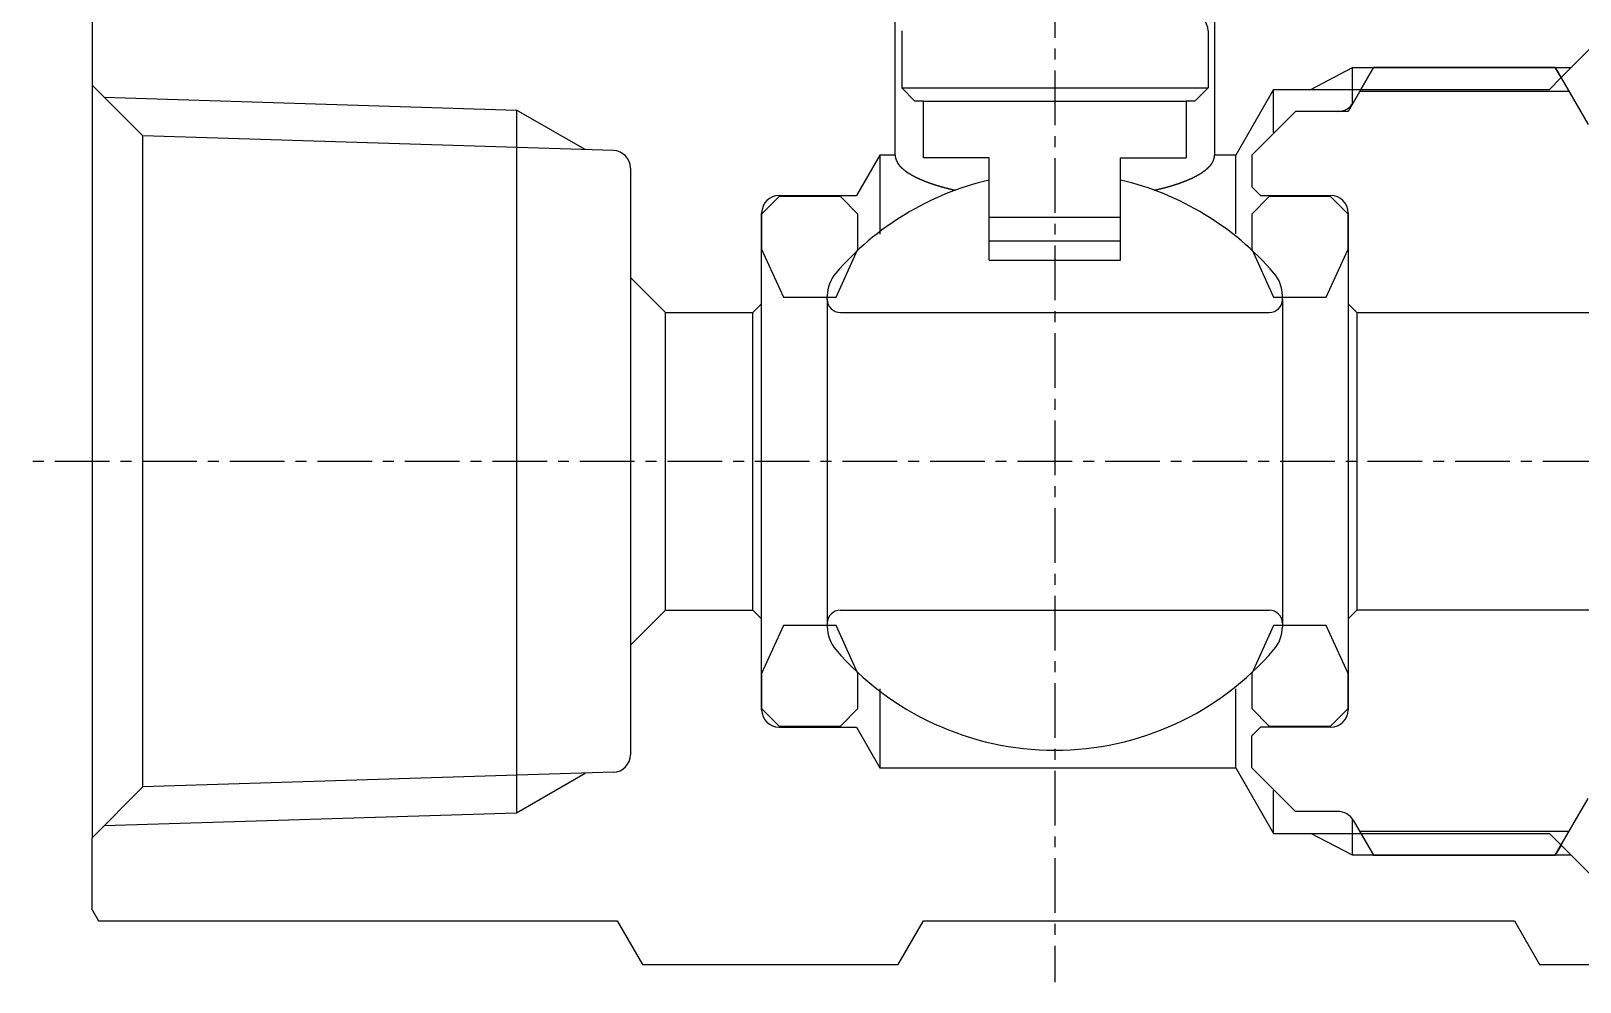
# Model space of a CAD drawing. Extents: x 112 to 170, y 97 to 229.
# Drawn here: x 114.58 to 149.97, y 135.58 to 157.31 of the extents above; entities that cross this region are included whole.
import ezdxf

# ---------------------------------------------------------------- set-up
doc = ezdxf.new("R2010")
doc.units = 0
doc.linetypes.add('CENTER', pattern=[2, 1.25, -0.25, 0.25, -0.25])
doc.layers.get('0').update_dxf_attribs({"linetype": 'CONTINUOUS'})
doc.layers.add('CENTER', color=1, linetype='CENTER')

msp = doc.modelspace()

# ---------------------------------------------------------------- linework, layer by layer
at = {"color": 7, "linetype": 'CONTINUOUS'}
for p, q in [((115.974, 157.724), (115.974, 156.074)), ((134.324, 154.474), (134.324, 157.574)), ((141.624, 157.574), (141.624, 154.474)), ((134.474, 157.308), (134.474, 156.008)), ((141.474, 157.308), (141.474, 156.008)), ((149.542, 156.242), (150.274, 156.974)), ((144.773, 155.674), (144.773, 156.474)), ((145.255, 156.474), (144.79, 155.669)), ((144.967, 155.975), (145.255, 156.474)), ((149.408, 156.474), (145.255, 156.474)), ((145.255, 156.474), (149.408, 156.474)), ((149.408, 156.474), (150.159, 155.174)), ((149.542, 156.242), (149.408, 156.474)), ((149.275, 155.975), (149.542, 156.242)), ((115.974, 156.074), (115.974, 138.874)), ((117.136, 154.912), (115.974, 156.074)), ((134.474, 156.008), (141.474, 156.008)), ((134.474, 156.008), (134.774, 155.708)), ((141.474, 156.008), (141.174, 155.708)), ((142.974, 155.975), (142.108, 154.474)), ((142.974, 155.975), (144.967, 155.975)), ((142.974, 154.992), (142.974, 155.975)), ((149.725, 155.925), (144.938, 155.925)), ((144.967, 155.975), (149.275, 155.975)), ((125.674, 155.502), (125.674, 139.446)), ((134.974, 155.708), (134.774, 155.708)), ((134.974, 155.708), (140.974, 155.708)), ((134.974, 154.408), (134.974, 155.708)), ((140.974, 155.708), (140.974, 154.408)), ((141.174, 155.708), (140.974, 155.708)), ((143.474, 155.469), (142.474, 154.469)), ((144.444, 155.469), (143.474, 155.469)), ((144.674, 155.469), (144.444, 155.469)), ((144.79, 155.669), (144.674, 155.469)), ((117.136, 140.035), (117.136, 154.912)), ((127.887, 154.576), (117.136, 154.912)), ((133.974, 154.474), (133.44, 153.549)), ((133.974, 154.474), (133.44, 153.549)), ((133.974, 154.474), (133.974, 152.669)), ((134.324, 154.474), (133.974, 154.474)), ((136.474, 154.408), (134.974, 154.408)), ((136.474, 152.508), (136.474, 154.408)), ((139.474, 152.508), (139.474, 154.408)), ((139.474, 154.408), (140.974, 154.408)), ((142.108, 154.474), (141.624, 154.474)), ((142.108, 152.672), (142.108, 154.474)), ((142.474, 154.469), (142.474, 153.749)), ((128.274, 154.177), (128.274, 151.674)), ((136.474, 152.074), (136.474, 153.901)), ((139.474, 152.074), (139.474, 153.901)), ((142.674, 153.549), (142.474, 153.749)), ((131.274, 153.124), (131.674, 153.524)), ((131.674, 153.549), (133.44, 153.549)), ((133.074, 153.524), (131.674, 153.524)), ((133.074, 153.524), (133.474, 153.124)), ((142.474, 153.124), (142.874, 153.524)), ((142.674, 153.549), (144.274, 153.549)), ((144.274, 153.524), (142.874, 153.524)), ((144.274, 153.524), (144.674, 153.124)), ((131.274, 151.074), (131.274, 153.149)), ((131.274, 153.124), (131.274, 152.324)), ((133.474, 152.324), (133.474, 153.124)), ((136.474, 153.054), (139.474, 153.054)), ((142.474, 153.124), (142.474, 152.324)), ((144.674, 153.149), (144.674, 151.074)), ((144.674, 152.324), (144.674, 153.124)), ((131.274, 152.324), (131.774, 151.224)), ((132.974, 151.224), (133.474, 152.324)), ((139.474, 152.508), (136.474, 152.508)), ((142.474, 152.324), (142.974, 151.224)), ((144.174, 151.224), (144.674, 152.324)), ((136.474, 152.074), (139.474, 152.074)), ((128.274, 151.674), (128.274, 143.274)), ((128.274, 151.674), (129.074, 150.874)), ((131.774, 151.224), (132.974, 151.224)), ((132.774, 151.174), (132.774, 151.253)), ((132.774, 151.174), (132.774, 143.774)), ((142.974, 151.224), (144.174, 151.224)), ((143.174, 151.174), (143.174, 151.253)), ((143.174, 151.174), (143.174, 143.695)), ((129.074, 144.074), (129.074, 150.874)), ((129.074, 150.874), (131.074, 150.874)), ((131.074, 150.874), (131.274, 151.074)), ((131.074, 144.074), (131.074, 150.874)), ((131.274, 143.874), (131.274, 151.074)), ((133.074, 150.874), (142.874, 150.874)), ((144.674, 151.074), (144.674, 143.874)), ((144.874, 150.874), (144.674, 151.074)), ((144.874, 150.874), (155.374, 150.874)), ((144.874, 150.874), (144.874, 144.074)), ((128.274, 143.274), (129.074, 144.074)), ((129.074, 144.074), (131.074, 144.074)), ((131.274, 143.874), (131.074, 144.074)), ((133.074, 144.074), (142.874, 144.074)), ((144.874, 144.074), (144.674, 143.874)), ((155.374, 144.074), (144.874, 144.074)), ((131.274, 141.799), (131.274, 143.874)), ((131.774, 143.724), (131.274, 142.624)), ((132.974, 143.724), (131.774, 143.724)), ((132.774, 143.774), (132.774, 143.695)), ((133.474, 142.624), (132.974, 143.724)), ((142.974, 143.724), (142.474, 142.624)), ((144.174, 143.724), (142.974, 143.724)), ((143.174, 143.774), (143.174, 143.695)), ((144.674, 142.624), (144.174, 143.724)), ((144.674, 143.874), (144.674, 141.799)), ((128.274, 143.274), (128.274, 140.771)), ((131.274, 142.624), (131.274, 141.824)), ((133.474, 141.824), (133.474, 142.624)), ((142.474, 142.624), (142.474, 141.824)), ((144.674, 141.824), (144.674, 142.624)), ((133.974, 142.278), (133.974, 140.474)), ((142.108, 140.474), (142.108, 142.276)), ((131.674, 141.424), (131.274, 141.824)), ((133.474, 141.824), (133.074, 141.424)), ((142.874, 141.424), (142.474, 141.824)), ((144.674, 141.824), (144.274, 141.424)), ((131.674, 141.424), (133.074, 141.424)), ((131.674, 141.399), (133.44, 141.399)), ((133.44, 141.399), (133.974, 140.474)), ((142.674, 141.399), (142.474, 141.199)), ((144.274, 141.399), (142.674, 141.399)), ((142.874, 141.424), (144.274, 141.424)), ((142.474, 140.474), (142.474, 141.199)), ((127.887, 140.371), (117.136, 140.035)), ((133.974, 140.474), (142.108, 140.474)), ((142.108, 140.474), (142.974, 138.973)), ((143.474, 139.474), (142.474, 140.474)), ((115.974, 138.874), (117.136, 140.035)), ((142.974, 138.973), (142.974, 139.955)), ((144.444, 139.474), (143.474, 139.474)), ((149.408, 138.474), (150.159, 139.774)), ((144.773, 138.474), (144.773, 139.274)), ((144.79, 139.274), (145.252, 138.474)), ((115.974, 137.224), (115.974, 138.874)), ((142.974, 138.973), (144.964, 138.973)), ((144.935, 139.023), (149.725, 139.023)), ((144.964, 138.973), (149.275, 138.973)), ((144.964, 138.973), (145.252, 138.474)), ((149.542, 138.706), (149.275, 138.973)), ((145.252, 138.474), (149.408, 138.474)), ((149.408, 138.474), (145.252, 138.474)), ((149.542, 138.706), (149.408, 138.474)), ((150.274, 137.974), (149.542, 138.706)), ((115.974, 137.224), (116.119, 136.974)), ((116.119, 136.974), (127.974, 136.974)), ((127.974, 136.974), (128.552, 135.974)), ((134.397, 135.974), (134.974, 136.974)), ((134.974, 136.974), (148.474, 136.974)), ((148.474, 136.974), (149.052, 135.974)), ((128.552, 135.974), (134.397, 135.974)), ((149.052, 135.974), (153.174, 135.974))]:
    msp.add_line(p, q, dxfattribs=at)
at = {"color": 3, "linetype": 'CONTINUOUS'}
for p, q in [((143.822, 155.975), (144.773, 156.474)), ((144.773, 156.474), (145.255, 156.474)), ((149.408, 156.474), (149.774, 156.474)), ((116.252, 155.796), (125.674, 155.502)), ((127.242, 154.597), (125.674, 155.502)), ((125.674, 139.446), (127.242, 140.351)), ((116.252, 139.151), (125.674, 139.446)), ((144.773, 138.474), (143.822, 138.973)), ((145.252, 138.474), (144.773, 138.474)), ((149.774, 138.474), (149.408, 138.474))]:
    msp.add_line(p, q, dxfattribs=at)
at = {"color": 7}
for points in [[(134.324, 154.474, 0), (134.324, 154.47, 0), (134.325, 154.467, 0), (134.325, 154.463, 0), (134.325, 154.46, 0), (134.325, 154.456, 0), (134.326, 154.453, 0), (134.326, 154.449, 0), (134.326, 154.446, 0), (134.327, 154.442, 0), (134.327, 154.439, 0), (134.328, 154.435, 0), (134.328, 154.432, 0), (134.329, 154.428, 0), (134.329, 154.425, 0), (134.33, 154.421, 0), (134.33, 154.418, 0), (134.331, 154.415, 0), (134.332, 154.411, 0), (134.333, 154.408, 0), (134.333, 154.404, 0), (134.334, 154.401, 0), (134.335, 154.398, 0), (134.336, 154.394, 0), (134.337, 154.391, 0), (134.338, 154.387, 0), (134.339, 154.384, 0), (134.34, 154.381, 0), (134.341, 154.377, 0), (134.343, 154.374, 0), (134.344, 154.371, 0), (134.345, 154.367, 0), (134.346, 154.364, 0), (134.347, 154.361, 0), (134.349, 154.358, 0), (134.35, 154.354, 0), (134.351, 154.351, 0), (134.353, 154.348, 0), (134.354, 154.344, 0), (134.355, 154.341, 0), (134.357, 154.338, 0), (134.358, 154.335, 0), (134.36, 154.332, 0), (134.361, 154.328, 0), (134.363, 154.325, 0), (134.364, 154.322, 0), (134.366, 154.319, 0), (134.367, 154.316, 0), (134.369, 154.313, 0), (134.371, 154.31, 0), (134.372, 154.306, 0), (134.374, 154.303, 0), (134.376, 154.3, 0), (134.377, 154.297, 0), (134.379, 154.294, 0), (134.381, 154.291, 0), (134.383, 154.288, 0), (134.385, 154.285, 0), (134.387, 154.282, 0), (134.388, 154.279, 0), (134.39, 154.277, 0), (134.392, 154.274, 0), (134.394, 154.271, 0), (134.396, 154.268, 0), (134.398, 154.265, 0), (134.4, 154.262, 0), (134.403, 154.259, 0), (134.405, 154.257, 0), (134.407, 154.254, 0), (134.409, 154.251, 0), (134.411, 154.248, 0), (134.413, 154.246, 0), (134.416, 154.243, 0), (134.418, 154.24, 0), (134.42, 154.238, 0), (134.422, 154.235, 0), (134.425, 154.232, 0), (134.427, 154.23, 0), (134.429, 154.227, 0), (134.432, 154.224, 0), (134.434, 154.222, 0), (134.437, 154.219, 0), (134.439, 154.217, 0), (134.441, 154.214, 0), (134.444, 154.211, 0), (134.446, 154.209, 0), (134.449, 154.206, 0), (134.451, 154.204, 0), (134.454, 154.201, 0), (134.456, 154.199, 0), (134.459, 154.196, 0), (134.461, 154.194, 0), (134.464, 154.192, 0), (134.466, 154.189, 0), (134.469, 154.187, 0), (134.471, 154.184, 0), (134.474, 154.182, 0), (134.476, 154.18, 0), (134.479, 154.177, 0), (134.482, 154.175, 0), (134.484, 154.172, 0), (134.487, 154.17, 0), (134.489, 154.168, 0), (134.492, 154.165, 0), (134.495, 154.163, 0), (134.497, 154.161, 0), (134.5, 154.158, 0), (134.503, 154.156, 0), (134.505, 154.154, 0), (134.508, 154.152, 0), (134.511, 154.149, 0), (134.513, 154.147, 0), (134.516, 154.145, 0), (134.519, 154.143, 0), (134.522, 154.14, 0), (134.524, 154.138, 0), (134.527, 154.136, 0), (134.53, 154.134, 0), (134.533, 154.132, 0), (134.535, 154.13, 0), (134.538, 154.127, 0), (134.541, 154.125, 0), (134.544, 154.123, 0), (134.546, 154.121, 0), (134.549, 154.119, 0), (134.552, 154.117, 0), (134.555, 154.115, 0), (134.558, 154.112, 0), (134.56, 154.11, 0), (134.563, 154.108, 0), (134.566, 154.106, 0), (134.569, 154.104, 0), (134.572, 154.102, 0), (134.574, 154.1, 0), (134.577, 154.098, 0), (134.58, 154.096, 0), (134.583, 154.094, 0), (134.586, 154.092, 0), (134.589, 154.09, 0), (134.592, 154.088, 0), (134.595, 154.086, 0), (134.597, 154.084, 0), (134.6, 154.082, 0), (134.603, 154.08, 0), (134.606, 154.078, 0), (134.609, 154.076, 0), (134.612, 154.074, 0), (134.615, 154.072, 0), (134.618, 154.07, 0), (134.621, 154.068, 0), (134.624, 154.066, 0), (134.627, 154.064, 0), (134.63, 154.062, 0), (134.632, 154.06, 0), (134.635, 154.059, 0), (134.638, 154.057, 0), (134.641, 154.055, 0), (134.644, 154.053, 0), (134.647, 154.051, 0), (134.65, 154.049, 0), (134.653, 154.047, 0), (134.656, 154.046, 0), (134.659, 154.044, 0), (134.662, 154.042, 0), (134.665, 154.04, 0), (134.668, 154.038, 0), (134.671, 154.036, 0), (134.674, 154.035, 0), (134.677, 154.033, 0), (134.68, 154.031, 0), (134.683, 154.029, 0), (134.686, 154.027, 0), (134.689, 154.026, 0), (134.692, 154.024, 0), (134.695, 154.022, 0), (134.698, 154.02, 0), (134.701, 154.019, 0), (134.705, 154.017, 0), (134.708, 154.015, 0), (134.711, 154.014, 0), (134.714, 154.012, 0), (134.717, 154.01, 0), (134.72, 154.008, 0), (134.723, 154.007, 0), (134.726, 154.005, 0), (134.729, 154.003, 0), (134.732, 154.002, 0), (134.735, 154, 0), (134.738, 153.998, 0), (134.741, 153.997, 0), (134.745, 153.995, 0), (134.748, 153.993, 0), (134.751, 153.992, 0), (134.754, 153.99, 0), (134.757, 153.989, 0), (134.76, 153.987, 0), (134.763, 153.985, 0), (134.766, 153.984, 0), (134.769, 153.982, 0), (134.773, 153.981, 0), (134.776, 153.979, 0), (134.779, 153.977, 0), (134.782, 153.976, 0), (134.785, 153.974, 0), (134.788, 153.973, 0), (134.791, 153.971, 0), (134.794, 153.969, 0), (134.798, 153.968, 0), (134.801, 153.966, 0), (134.804, 153.965, 0), (134.807, 153.963, 0), (134.81, 153.962, 0), (134.813, 153.96, 0), (134.817, 153.959, 0), (134.82, 153.957, 0), (134.823, 153.956, 0), (134.826, 153.954, 0), (134.829, 153.953, 0), (134.832, 153.951, 0), (134.836, 153.95, 0), (134.839, 153.948, 0), (134.842, 153.947, 0), (134.845, 153.945, 0), (134.848, 153.944, 0), (134.851, 153.942, 0), (134.855, 153.941, 0), (134.858, 153.939, 0), (134.861, 153.938, 0), (134.864, 153.936, 0), (134.867, 153.935, 0), (134.871, 153.933, 0), (134.874, 153.932, 0), (134.877, 153.931, 0), (134.88, 153.929, 0), (134.883, 153.928, 0), (134.887, 153.926, 0), (134.89, 153.925, 0), (134.893, 153.923, 0), (134.896, 153.922, 0), (134.899, 153.921, 0), (134.903, 153.919, 0), (134.906, 153.918, 0), (134.909, 153.916, 0), (134.912, 153.915, 0), (134.915, 153.913, 0), (134.919, 153.912, 0), (134.922, 153.911, 0), (134.925, 153.909, 0), (134.928, 153.908, 0), (134.931, 153.907, 0), (134.935, 153.905, 0), (134.938, 153.904, 0), (134.941, 153.902, 0), (134.944, 153.901, 0), (134.948, 153.9, 0), (134.951, 153.898, 0), (134.954, 153.897, 0), (134.957, 153.896, 0), (134.961, 153.894, 0), (134.964, 153.893, 0), (134.967, 153.892, 0), (134.97, 153.89, 0), (134.974, 153.889, 0), (134.977, 153.888, 0), (134.98, 153.886, 0), (134.983, 153.885, 0), (134.987, 153.884, 0), (134.99, 153.882, 0), (134.993, 153.881, 0), (134.996, 153.88, 0), (135, 153.878, 0), (135.003, 153.877, 0), (135.006, 153.876, 0), (135.009, 153.875, 0), (135.013, 153.873, 0), (135.016, 153.872, 0), (135.019, 153.871, 0), (135.022, 153.869, 0), (135.026, 153.868, 0), (135.029, 153.867, 0), (135.032, 153.866, 0), (135.035, 153.864, 0), (135.039, 153.863, 0), (135.042, 153.862, 0), (135.045, 153.861, 0), (135.049, 153.859, 0), (135.052, 153.858, 0), (135.055, 153.857, 0), (135.058, 153.856, 0), (135.062, 153.854, 0), (135.065, 153.853, 0), (135.068, 153.852, 0), (135.072, 153.851, 0), (135.075, 153.85, 0), (135.078, 153.848, 0), (135.081, 153.847, 0), (135.085, 153.846, 0), (135.088, 153.845, 0), (135.091, 153.844, 0), (135.095, 153.842, 0), (135.098, 153.841, 0), (135.101, 153.84, 0), (135.105, 153.839, 0), (135.108, 153.838, 0), (135.111, 153.836, 0), (135.114, 153.835, 0), (135.118, 153.834, 0), (135.121, 153.833, 0), (135.124, 153.832, 0), (135.128, 153.831, 0), (135.131, 153.829, 0), (135.134, 153.828, 0), (135.138, 153.827, 0), (135.141, 153.826, 0), (135.144, 153.825, 0), (135.148, 153.824, 0), (135.151, 153.822, 0), (135.154, 153.821, 0), (135.157, 153.82, 0), (135.161, 153.819, 0), (135.164, 153.818, 0), (135.167, 153.817, 0), (135.171, 153.816, 0), (135.174, 153.815, 0), (135.177, 153.813, 0), (135.181, 153.812, 0), (135.184, 153.811, 0), (135.187, 153.81, 0), (135.191, 153.809, 0), (135.194, 153.808, 0), (135.197, 153.807, 0), (135.201, 153.806, 0), (135.204, 153.805, 0), (135.207, 153.803, 0), (135.211, 153.802, 0), (135.214, 153.801, 0), (135.217, 153.8, 0), (135.221, 153.799, 0), (135.224, 153.798, 0), (135.227, 153.797, 0), (135.231, 153.796, 0), (135.234, 153.795, 0), (135.237, 153.794, 0), (135.241, 153.793, 0), (135.244, 153.792, 0), (135.247, 153.791, 0), (135.251, 153.79, 0), (135.254, 153.789, 0), (135.257, 153.787, 0), (135.261, 153.786, 0), (135.264, 153.785, 0), (135.267, 153.784, 0), (135.271, 153.783, 0), (135.274, 153.782, 0), (135.278, 153.781, 0), (135.281, 153.78, 0), (135.284, 153.779, 0), (135.288, 153.778, 0), (135.291, 153.777, 0), (135.294, 153.776, 0), (135.298, 153.775, 0), (135.301, 153.774, 0), (135.304, 153.773, 0), (135.308, 153.772, 0), (135.311, 153.771, 0), (135.314, 153.77, 0), (135.318, 153.769, 0), (135.321, 153.768, 0), (135.325, 153.767, 0), (135.328, 153.766, 0), (135.331, 153.765, 0), (135.335, 153.764, 0), (135.338, 153.763, 0), (135.341, 153.762, 0), (135.345, 153.761, 0), (135.348, 153.76, 0), (135.351, 153.759, 0), (135.355, 153.758, 0), (135.358, 153.757, 0), (135.362, 153.756, 0), (135.365, 153.755, 0), (135.368, 153.754, 0), (135.372, 153.753, 0), (135.375, 153.752, 0), (135.378, 153.752, 0), (135.382, 153.751, 0), (135.385, 153.75, 0), (135.389, 153.749, 0), (135.392, 153.748, 0), (135.395, 153.747, 0), (135.399, 153.746, 0), (135.402, 153.745, 0), (135.405, 153.744, 0), (135.409, 153.743, 0), (135.412, 153.742, 0), (135.416, 153.741, 0), (135.419, 153.74, 0), (135.422, 153.739, 0), (135.426, 153.738, 0), (135.429, 153.738, 0), (135.433, 153.737, 0), (135.436, 153.736, 0), (135.439, 153.735, 0), (135.443, 153.734, 0), (135.446, 153.733, 0), (135.449, 153.732, 0), (135.453, 153.731, 0), (135.456, 153.73, 0), (135.46, 153.729, 0), (135.463, 153.728, 0), (135.466, 153.728, 0), (135.47, 153.727, 0), (135.473, 153.726, 0), (135.477, 153.725, 0), (135.48, 153.724, 0), (135.483, 153.723, 0), (135.487, 153.722, 0), (135.49, 153.721, 0), (135.494, 153.72, 0), (135.497, 153.72, 0), (135.5, 153.719, 0), (135.504, 153.718, 0), (135.507, 153.717, 0), (135.511, 153.716, 0), (135.514, 153.715, 0), (135.517, 153.714, 0), (135.521, 153.714, 0), (135.524, 153.713, 0), (135.528, 153.712, 0), (135.531, 153.711, 0), (135.534, 153.71, 0), (135.538, 153.709, 0), (135.541, 153.708, 0), (135.545, 153.708, 0), (135.548, 153.707, 0), (135.551, 153.706, 0), (135.555, 153.705, 0), (135.558, 153.704, 0), (135.562, 153.703, 0), (135.565, 153.703, 0), (135.568, 153.702, 0), (135.572, 153.701, 0), (135.575, 153.7, 0), (135.579, 153.699, 0), (135.582, 153.698, 0), (135.585, 153.698, 0), (135.589, 153.697, 0), (135.592, 153.696, 0), (135.596, 153.695, 0), (135.599, 153.694, 0), (135.602, 153.693, 0), (135.606, 153.693, 0), (135.609, 153.692, 0), (135.613, 153.691, 0), (135.616, 153.69, 0), (135.62, 153.689, 0), (135.623, 153.689, 0), (135.626, 153.688, 0), (135.63, 153.687, 0), (135.633, 153.686, 0), (135.637, 153.685, 0), (135.64, 153.685, 0), (135.643, 153.684, 0), (135.647, 153.683, 0), (135.65, 153.682, 0), (135.654, 153.681, 0), (135.657, 153.68, 0), (135.66, 153.68, 0), (135.664, 153.679, 0), (135.667, 153.678, 0), (135.671, 153.677, 0), (135.674, 153.676, 0), (135.678, 153.676, 0), (135.681, 153.675, 0), (135.684, 153.674, 0), (135.688, 153.673, 0), (135.691, 153.672, 0), (135.695, 153.672, 0), (135.698, 153.671, 0), (135.701, 153.67, 0)], [(140.247, 153.67, 0), (140.25, 153.671, 0), (140.254, 153.672, 0), (140.257, 153.672, 0), (140.261, 153.673, 0), (140.264, 153.674, 0), (140.267, 153.675, 0), (140.271, 153.676, 0), (140.274, 153.676, 0), (140.278, 153.677, 0), (140.281, 153.678, 0), (140.284, 153.679, 0), (140.288, 153.68, 0), (140.291, 153.68, 0), (140.295, 153.681, 0), (140.298, 153.682, 0), (140.301, 153.683, 0), (140.305, 153.684, 0), (140.308, 153.685, 0), (140.312, 153.685, 0), (140.315, 153.686, 0), (140.319, 153.687, 0), (140.322, 153.688, 0), (140.325, 153.689, 0), (140.329, 153.689, 0), (140.332, 153.69, 0), (140.336, 153.691, 0), (140.339, 153.692, 0), (140.342, 153.693, 0), (140.346, 153.693, 0), (140.349, 153.694, 0), (140.353, 153.695, 0), (140.356, 153.696, 0), (140.359, 153.697, 0), (140.363, 153.698, 0), (140.366, 153.698, 0), (140.37, 153.699, 0), (140.373, 153.7, 0), (140.377, 153.701, 0), (140.38, 153.702, 0), (140.383, 153.703, 0), (140.387, 153.703, 0), (140.39, 153.704, 0), (140.394, 153.705, 0), (140.397, 153.706, 0), (140.4, 153.707, 0), (140.404, 153.708, 0), (140.407, 153.708, 0), (140.411, 153.709, 0), (140.414, 153.71, 0), (140.417, 153.711, 0), (140.421, 153.712, 0), (140.424, 153.713, 0), (140.428, 153.714, 0), (140.431, 153.714, 0), (140.434, 153.715, 0), (140.438, 153.716, 0), (140.441, 153.717, 0), (140.445, 153.718, 0), (140.448, 153.719, 0), (140.451, 153.72, 0), (140.455, 153.72, 0), (140.458, 153.721, 0), (140.462, 153.722, 0), (140.465, 153.723, 0), (140.468, 153.724, 0), (140.472, 153.725, 0), (140.475, 153.726, 0), (140.478, 153.727, 0), (140.482, 153.728, 0), (140.485, 153.728, 0), (140.489, 153.729, 0), (140.492, 153.73, 0), (140.495, 153.731, 0), (140.499, 153.732, 0), (140.502, 153.733, 0), (140.506, 153.734, 0), (140.509, 153.735, 0), (140.512, 153.736, 0), (140.516, 153.737, 0), (140.519, 153.738, 0), (140.523, 153.738, 0), (140.526, 153.739, 0), (140.529, 153.74, 0), (140.533, 153.741, 0), (140.536, 153.742, 0), (140.539, 153.743, 0), (140.543, 153.744, 0), (140.546, 153.745, 0), (140.55, 153.746, 0), (140.553, 153.747, 0), (140.556, 153.748, 0), (140.56, 153.749, 0), (140.563, 153.75, 0), (140.566, 153.751, 0), (140.57, 153.752, 0), (140.573, 153.752, 0), (140.577, 153.753, 0), (140.58, 153.754, 0), (140.583, 153.755, 0), (140.587, 153.756, 0), (140.59, 153.757, 0), (140.593, 153.758, 0), (140.597, 153.759, 0), (140.6, 153.76, 0), (140.604, 153.761, 0), (140.607, 153.762, 0), (140.61, 153.763, 0), (140.614, 153.764, 0), (140.617, 153.765, 0), (140.62, 153.766, 0), (140.624, 153.767, 0), (140.627, 153.768, 0), (140.63, 153.769, 0), (140.634, 153.77, 0), (140.637, 153.771, 0), (140.641, 153.772, 0), (140.644, 153.773, 0), (140.647, 153.774, 0), (140.651, 153.775, 0), (140.654, 153.776, 0), (140.657, 153.777, 0), (140.661, 153.778, 0), (140.664, 153.779, 0), (140.667, 153.78, 0), (140.671, 153.781, 0), (140.674, 153.782, 0), (140.677, 153.783, 0), (140.681, 153.784, 0), (140.684, 153.785, 0), (140.688, 153.786, 0), (140.691, 153.787, 0), (140.694, 153.789, 0), (140.698, 153.79, 0), (140.701, 153.791, 0), (140.704, 153.792, 0), (140.708, 153.793, 0), (140.711, 153.794, 0), (140.714, 153.795, 0), (140.718, 153.796, 0), (140.721, 153.797, 0), (140.724, 153.798, 0), (140.728, 153.799, 0), (140.731, 153.8, 0), (140.734, 153.801, 0), (140.738, 153.802, 0), (140.741, 153.803, 0), (140.744, 153.805, 0), (140.748, 153.806, 0), (140.751, 153.807, 0), (140.754, 153.808, 0), (140.758, 153.809, 0), (140.761, 153.81, 0), (140.764, 153.811, 0), (140.768, 153.812, 0), (140.771, 153.813, 0), (140.774, 153.815, 0), (140.778, 153.816, 0), (140.781, 153.817, 0), (140.784, 153.818, 0), (140.788, 153.819, 0), (140.791, 153.82, 0), (140.794, 153.821, 0), (140.797, 153.822, 0), (140.801, 153.824, 0), (140.804, 153.825, 0), (140.807, 153.826, 0), (140.811, 153.827, 0), (140.814, 153.828, 0), (140.817, 153.829, 0), (140.821, 153.831, 0), (140.824, 153.832, 0), (140.827, 153.833, 0), (140.831, 153.834, 0), (140.834, 153.835, 0), (140.837, 153.836, 0), (140.84, 153.838, 0), (140.844, 153.839, 0), (140.847, 153.84, 0), (140.85, 153.841, 0), (140.854, 153.842, 0), (140.857, 153.844, 0), (140.86, 153.845, 0), (140.864, 153.846, 0), (140.867, 153.847, 0), (140.87, 153.848, 0), (140.873, 153.85, 0), (140.877, 153.851, 0), (140.88, 153.852, 0), (140.883, 153.853, 0), (140.887, 153.854, 0), (140.89, 153.856, 0), (140.893, 153.857, 0), (140.896, 153.858, 0), (140.9, 153.859, 0), (140.903, 153.861, 0), (140.906, 153.862, 0), (140.91, 153.863, 0), (140.913, 153.864, 0), (140.916, 153.866, 0), (140.919, 153.867, 0), (140.923, 153.868, 0), (140.926, 153.869, 0), (140.929, 153.871, 0), (140.932, 153.872, 0), (140.936, 153.873, 0), (140.939, 153.875, 0), (140.942, 153.876, 0), (140.945, 153.877, 0), (140.949, 153.878, 0), (140.952, 153.88, 0), (140.955, 153.881, 0), (140.958, 153.882, 0), (140.962, 153.884, 0), (140.965, 153.885, 0), (140.968, 153.886, 0), (140.971, 153.888, 0), (140.975, 153.889, 0), (140.978, 153.89, 0), (140.981, 153.892, 0), (140.984, 153.893, 0), (140.988, 153.894, 0), (140.991, 153.896, 0), (140.994, 153.897, 0), (140.997, 153.898, 0), (141.001, 153.9, 0), (141.004, 153.901, 0), (141.007, 153.902, 0), (141.01, 153.904, 0), (141.014, 153.905, 0), (141.017, 153.907, 0), (141.02, 153.908, 0), (141.023, 153.909, 0), (141.026, 153.911, 0), (141.03, 153.912, 0), (141.033, 153.913, 0), (141.036, 153.915, 0), (141.039, 153.916, 0), (141.043, 153.918, 0), (141.046, 153.919, 0), (141.049, 153.921, 0), (141.052, 153.922, 0), (141.055, 153.923, 0), (141.059, 153.925, 0), (141.062, 153.926, 0), (141.065, 153.928, 0), (141.068, 153.929, 0), (141.071, 153.931, 0), (141.075, 153.932, 0), (141.078, 153.933, 0), (141.081, 153.935, 0), (141.084, 153.936, 0), (141.087, 153.938, 0), (141.091, 153.939, 0), (141.094, 153.941, 0), (141.097, 153.942, 0), (141.1, 153.944, 0), (141.103, 153.945, 0), (141.106, 153.947, 0), (141.11, 153.948, 0), (141.113, 153.95, 0), (141.116, 153.951, 0), (141.119, 153.953, 0), (141.122, 153.954, 0), (141.125, 153.956, 0), (141.129, 153.957, 0), (141.132, 153.959, 0), (141.135, 153.96, 0), (141.138, 153.962, 0), (141.141, 153.963, 0), (141.144, 153.965, 0), (141.148, 153.966, 0), (141.151, 153.968, 0), (141.154, 153.969, 0), (141.157, 153.971, 0), (141.16, 153.973, 0), (141.163, 153.974, 0), (141.166, 153.976, 0), (141.17, 153.977, 0), (141.173, 153.979, 0), (141.176, 153.981, 0), (141.179, 153.982, 0), (141.182, 153.984, 0), (141.185, 153.985, 0), (141.188, 153.987, 0), (141.191, 153.989, 0), (141.194, 153.99, 0), (141.198, 153.992, 0), (141.201, 153.993, 0), (141.204, 153.995, 0), (141.207, 153.997, 0), (141.21, 153.998, 0), (141.213, 154, 0), (141.216, 154.002, 0), (141.219, 154.003, 0), (141.222, 154.005, 0), (141.225, 154.007, 0), (141.228, 154.008, 0), (141.232, 154.01, 0), (141.235, 154.012, 0), (141.238, 154.014, 0), (141.241, 154.015, 0), (141.244, 154.017, 0), (141.247, 154.019, 0), (141.25, 154.02, 0), (141.253, 154.022, 0), (141.256, 154.024, 0), (141.259, 154.026, 0), (141.262, 154.027, 0), (141.265, 154.029, 0), (141.268, 154.031, 0), (141.271, 154.033, 0), (141.274, 154.035, 0), (141.277, 154.036, 0), (141.28, 154.038, 0), (141.283, 154.04, 0), (141.286, 154.042, 0), (141.289, 154.044, 0), (141.292, 154.046, 0), (141.295, 154.047, 0), (141.298, 154.049, 0), (141.301, 154.051, 0), (141.304, 154.053, 0), (141.307, 154.055, 0), (141.31, 154.057, 0), (141.313, 154.059, 0), (141.316, 154.06, 0), (141.319, 154.062, 0), (141.322, 154.064, 0), (141.325, 154.066, 0), (141.328, 154.068, 0), (141.331, 154.07, 0), (141.333, 154.072, 0), (141.336, 154.074, 0), (141.339, 154.076, 0), (141.342, 154.078, 0), (141.345, 154.08, 0), (141.348, 154.082, 0), (141.351, 154.084, 0), (141.354, 154.086, 0), (141.357, 154.088, 0), (141.36, 154.09, 0), (141.362, 154.092, 0), (141.365, 154.094, 0), (141.368, 154.096, 0), (141.371, 154.098, 0), (141.374, 154.1, 0), (141.377, 154.102, 0), (141.379, 154.104, 0), (141.382, 154.106, 0), (141.385, 154.108, 0), (141.388, 154.11, 0), (141.391, 154.112, 0), (141.394, 154.115, 0), (141.396, 154.117, 0), (141.399, 154.119, 0), (141.402, 154.121, 0), (141.405, 154.123, 0), (141.408, 154.125, 0), (141.41, 154.127, 0), (141.413, 154.13, 0), (141.416, 154.132, 0), (141.419, 154.134, 0), (141.421, 154.136, 0), (141.424, 154.138, 0), (141.427, 154.14, 0), (141.429, 154.143, 0), (141.432, 154.145, 0), (141.435, 154.147, 0), (141.438, 154.149, 0), (141.44, 154.152, 0), (141.443, 154.154, 0), (141.446, 154.156, 0), (141.448, 154.158, 0), (141.451, 154.161, 0), (141.454, 154.163, 0), (141.456, 154.165, 0), (141.459, 154.168, 0), (141.461, 154.17, 0), (141.464, 154.172, 0), (141.467, 154.175, 0), (141.469, 154.177, 0), (141.472, 154.18, 0), (141.474, 154.182, 0), (141.477, 154.184, 0), (141.479, 154.187, 0), (141.482, 154.189, 0), (141.485, 154.192, 0), (141.487, 154.194, 0), (141.49, 154.196, 0), (141.492, 154.199, 0), (141.495, 154.201, 0), (141.497, 154.204, 0), (141.5, 154.206, 0), (141.502, 154.209, 0), (141.504, 154.211, 0), (141.507, 154.214, 0), (141.509, 154.217, 0), (141.512, 154.219, 0), (141.514, 154.222, 0), (141.516, 154.224, 0), (141.519, 154.227, 0), (141.521, 154.23, 0), (141.523, 154.232, 0), (141.526, 154.235, 0), (141.528, 154.238, 0), (141.53, 154.24, 0), (141.533, 154.243, 0), (141.535, 154.246, 0), (141.537, 154.248, 0), (141.539, 154.251, 0), (141.541, 154.254, 0), (141.544, 154.257, 0), (141.546, 154.259, 0), (141.548, 154.262, 0), (141.55, 154.265, 0), (141.552, 154.268, 0), (141.554, 154.271, 0), (141.556, 154.274, 0), (141.558, 154.277, 0), (141.56, 154.279, 0), (141.562, 154.282, 0), (141.564, 154.285, 0), (141.566, 154.288, 0), (141.567, 154.291, 0), (141.569, 154.294, 0), (141.571, 154.297, 0), (141.573, 154.3, 0), (141.574, 154.303, 0), (141.576, 154.306, 0), (141.578, 154.31, 0), (141.579, 154.313, 0), (141.581, 154.316, 0), (141.583, 154.319, 0), (141.584, 154.322, 0), (141.586, 154.325, 0), (141.587, 154.328, 0), (141.589, 154.332, 0), (141.59, 154.335, 0), (141.592, 154.338, 0), (141.593, 154.341, 0), (141.594, 154.344, 0), (141.596, 154.348, 0), (141.597, 154.351, 0), (141.598, 154.354, 0), (141.6, 154.358, 0), (141.601, 154.361, 0), (141.602, 154.364, 0), (141.603, 154.367, 0), (141.605, 154.371, 0), (141.606, 154.374, 0), (141.607, 154.377, 0), (141.608, 154.381, 0), (141.609, 154.384, 0), (141.61, 154.387, 0), (141.611, 154.391, 0), (141.612, 154.394, 0), (141.613, 154.398, 0), (141.614, 154.401, 0), (141.615, 154.404, 0), (141.616, 154.408, 0), (141.616, 154.411, 0), (141.617, 154.415, 0), (141.618, 154.418, 0), (141.619, 154.421, 0), (141.619, 154.425, 0), (141.62, 154.428, 0), (141.62, 154.432, 0), (141.621, 154.435, 0), (141.621, 154.439, 0), (141.622, 154.442, 0), (141.622, 154.446, 0), (141.622, 154.449, 0), (141.623, 154.453, 0), (141.623, 154.456, 0), (141.623, 154.46, 0), (141.623, 154.463, 0), (141.624, 154.467, 0), (141.624, 154.47, 0), (141.624, 154.474, 0)]]:
    msp.add_polyline3d(points, dxfattribs=at)
at = {"color": 7, "linetype": 'CONTINUOUS'}
for centre, radius, start, end in [((141.074, 157.308), 0.4, 0, 90), ((144.444, 155.869), 0.4, 270, 330), ((127.874, 154.177), 0.4, 0, 88.21), ((137.974, 147.474), 6.6, 103.1366, 139.3428), ((137.974, 147.474), 6.6, 40.6572, 76.8634), ((131.674, 153.149), 0.4, 90, 180), ((144.274, 153.149), 0.4, 0, 90), ((133.574, 151.253), 0.8, 139.3428, 180), ((142.374, 151.253), 0.8, 0, 40.6572), ((133.074, 151.174), 0.3, 180, 270), ((142.874, 151.174), 0.3, 270, 360), ((133.074, 143.774), 0.3, 90, 180), ((142.874, 143.774), 0.3, 0, 90), ((133.574, 143.695), 0.8, 180, 220.6572), ((142.374, 143.695), 0.8, 319.3428, 360), ((137.974, 147.474), 6.6, 220.6572, 319.3428), ((131.674, 141.799), 0.4, 180, 270), ((144.274, 141.799), 0.4, 270, 0), ((127.874, 140.771), 0.4, 271.79, 0), ((144.444, 139.074), 0.4, 30, 90)]:
    msp.add_arc(centre, radius, start, end, dxfattribs=at)
at = {"layer": 'CENTER', "color": 1, "linetype": 'CENTER'}
for p, q in [((137.974, 172.405), (137.974, 135.577)), ((170.371, 147.474), (114.577, 147.474))]:
    msp.add_line(p, q, dxfattribs=at)

doc.saveas('drawing.dxf')
